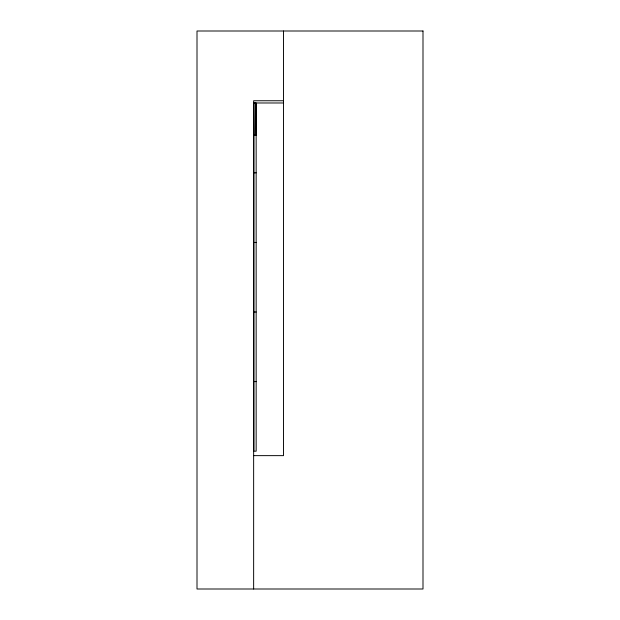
<?xml version="1.0" encoding="UTF-8"?>
<svg xmlns="http://www.w3.org/2000/svg" width="620" height="620" viewBox="0 0 620 620"><rect width="100%" height="100%" fill="white"/><g stroke="black" fill="none" stroke-linecap="round" stroke-linejoin="round"><path stroke-width="0.93" d="M256.153 135.191L255.874 102.967L253.642 102.982L253.921 135.207L256.153 135.191L256.153 103.261L253.921 103.261L253.921 451.174L256.153 451.174L256.153 103.261M283.495 100.75L253.642 100.75L253.642 589M253.642 102.982L283.495 102.982M253.642 172.841L256.153 172.841M253.642 242.428L256.153 242.428M253.642 312.007L256.153 312.007M253.642 381.594L256.153 381.594M253.642 455.638L283.495 455.638L283.495 31M422.995 31L197.005 31L197.005 589L422.995 589L422.995 31"/></g></svg>
